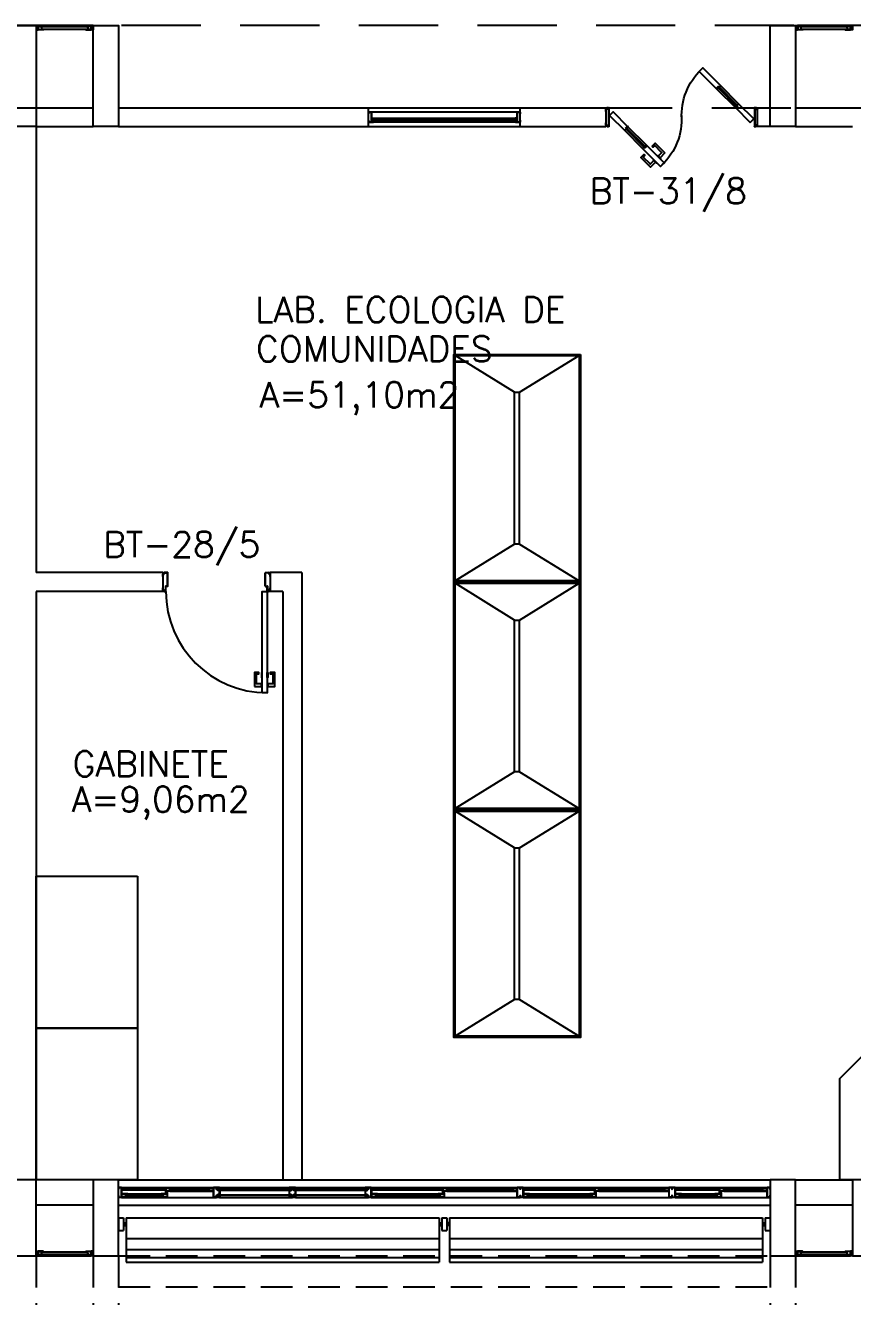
# Model space of a CAD drawing. Header units: millimetres. Extents: x 2128 to 2646, y 1972 to 2207.
# Drawn here: x 2401.93 to 2408.46, y 2008.99 to 2019.04 of the extents above; entities that cross this region are included whole.
import ezdxf

# ---------------------------------------------------------------- set-up
doc = ezdxf.new("R2010")
doc.units = ezdxf.units.MM
doc.linetypes.add('HIDDEN', pattern=[0.375, 0.25, -0.125])
for name, color, linetype in [('AR-ALV', 2, 'Continuous'), ('AR-BANCADAS', 1, 'Continuous'), ('AR-BRISES', 1, 'Continuous'), ('AR-ESQ', 1, 'Continuous'), ('AR-ESTC', 3, 'Continuous'), ('AR-PEITORIL', 1, 'Continuous'), ('AR-PERGOLAPROJ', 1, 'HIDDEN'), ('AR-PORTA', 1, 'Continuous'), ('AR-PROJ', 1, 'HIDDEN'), ('BC- VISTA', 1, 'Continuous'), ('BR-LINHAS', 1, 'Continuous'), ('BR-MONTANTE', 242, 'Continuous'), ('BR-PAINEL', 1, 'Continuous'), ('BR-SUPORTE', 1, 'Continuous'), ('DT-ESQ-BAGUETE-C', 1, 'Continuous'), ('DT-ESQ-BAGUETE-V', 1, 'Continuous'), ('DT-ESQ-CHAPA DOBRADA-V', 1, 'Continuous'), ('DT-ESQ-MARCO-V', 1, 'Continuous'), ('DT-ESQ-PERFIL CADEIRA-C', 2, 'Continuous'), ('DT-ESQ-PERFIL CADEIRA-V', 2, 'Continuous'), ('DT-ESQ-PERFIL U SIMPLES-C', 2, 'Continuous'), ('DT-ESQ-PERFIL U-C', 2, 'Continuous'), ('DT-ESQ-PERFIL U-V', 1, 'Continuous'), ('DT-ESQ-VENEZIANA-C', 1, 'Continuous'), ('DT-ESQ-VENEZIANA-V', 1, 'Continuous'), ('DT-ESQ-VIDRO-C', 2, 'Continuous'), ('DT-ESQ-VIDRO-V', 71, 'Continuous'), ('DT-TXTMOD', 1, 'Continuous'), ('ENDEREÇO', 2, 'Continuous'), ('maçaneta', 1, 'Continuous'), ('mov', 1, 'Continuous'), ('PG-PROJ', 1, 'HIDDEN'), ('PM-PERFIL U-C', 2, 'Continuous'), ('PM-VIDRO', 2, 'Continuous'), ('pm1', 2, 'Continuous'), ('pm2', 2, 'Continuous'), ('TEXTO', 2, 'Continuous'), ('Área', 2, 'Continuous')]:
    doc.layers.add(name, color=color, linetype=linetype)
doc.styles.add('S10', font='simplex.shx', dxfattribs={"height": 0.1})
doc.styles.add('UNB-100', font='simplex.shx', dxfattribs={"height": 0.2})
doc.styles.add('UNB1-100', font='simplex.shx', dxfattribs={"height": 0.2})

# ---------------------------------------------------------------- blocks, each defined once
blk = doc.blocks.new('EF23-P')
at = {"layer": 'DT-ESQ-BAGUETE-C', "ltscale": 0.1}
for points in [[(0.422, -0.08), (0.409, -0.08), (0.409, -0.078), (0.422, -0.078, 0.414214), (0.422, -0.078), (0.422, -0.067, 0.414214), (0.422, -0.067), (0.409, -0.067), (0.409, -0.065), (0.422, -0.065, -0.414214), (0.424, -0.067), (0.424, -0.078, -0.414214)], [(0.702, -0.08), (0.715, -0.08), (0.715, -0.078), (0.702, -0.078, -0.414214), (0.702, -0.078), (0.702, -0.067, -0.414214), (0.702, -0.067), (0.715, -0.067), (0.715, -0.065), (0.702, -0.065, 0.414214), (0.7, -0.067), (0.7, -0.078, 0.414214)], [(2.61, -0.08), (2.596, -0.08), (2.596, -0.078), (2.609, -0.078, 0.414214), (2.61, -0.078), (2.61, -0.067, 0.414214), (2.609, -0.067), (2.596, -0.067), (2.596, -0.065), (2.61, -0.065, -0.414214), (2.611, -0.067), (2.611, -0.078, -0.414214)], [(3.101, -0.08), (3.115, -0.08), (3.115, -0.078), (3.102, -0.078, -0.414214), (3.101, -0.078), (3.101, -0.067, -0.414214), (3.102, -0.067), (3.115, -0.067), (3.115, -0.065), (3.101, -0.065, 0.414214), (3.1, -0.067), (3.1, -0.078, 0.414214)], [(3.81, -0.08), (3.796, -0.08), (3.796, -0.078), (3.809, -0.078, 0.414214), (3.81, -0.078), (3.81, -0.067, 0.414214), (3.809, -0.067), (3.796, -0.067), (3.796, -0.065), (3.81, -0.065, -0.414214), (3.811, -0.067), (3.811, -0.078, -0.414214)], [(4.301, -0.08), (4.315, -0.08), (4.315, -0.078), (4.302, -0.078, -0.414214), (4.301, -0.078), (4.301, -0.067, -0.414214), (4.302, -0.067), (4.315, -0.067), (4.315, -0.065), (4.301, -0.065, 0.414214), (4.3, -0.067), (4.3, -0.078, 0.414214)], [(4.797, -0.08), (4.784, -0.08), (4.784, -0.078), (4.797, -0.078, 0.414214), (4.797, -0.078), (4.797, -0.067, 0.414214), (4.797, -0.067), (4.784, -0.067), (4.784, -0.065), (4.797, -0.065, -0.414214), (4.799, -0.067), (4.799, -0.078, -0.414214)], [(5.076, -0.08), (5.09, -0.08), (5.09, -0.078), (5.077, -0.078, -0.414214), (5.076, -0.078), (5.076, -0.067, -0.414214), (5.077, -0.067), (5.09, -0.067), (5.09, -0.065), (5.076, -0.065, 0.414214), (5.075, -0.067), (5.075, -0.078, 0.414214)], [(0.073, -0.125), (0.06, -0.125), (0.06, -0.124), (0.073, -0.124, 0.414214), (0.073, -0.123), (0.073, -0.112, 0.414214), (0.073, -0.112), (0.06, -0.112), (0.06, -0.11), (0.073, -0.11, -0.414214), (0.075, -0.112), (0.075, -0.124, -0.414214)], [(0.339, -0.125), (0.352, -0.125), (0.352, -0.124), (0.339, -0.124, -0.414214), (0.339, -0.123), (0.339, -0.112, -0.414214), (0.339, -0.112), (0.352, -0.112), (0.352, -0.11), (0.339, -0.11, 0.414214), (0.337, -0.112), (0.337, -0.124, 0.414214)], [(2.048, -0.125), (2.035, -0.125), (2.035, -0.124), (2.048, -0.124, 0.414214), (2.048, -0.123), (2.048, -0.112, 0.414214), (2.048, -0.112), (2.035, -0.112), (2.035, -0.11), (2.048, -0.11, -0.414214), (2.05, -0.112), (2.05, -0.124, -0.414214)], [(2.526, -0.125), (2.54, -0.125), (2.54, -0.124), (2.527, -0.124, -0.414214), (2.526, -0.123), (2.526, -0.112, -0.414214), (2.527, -0.112), (2.54, -0.112), (2.54, -0.11), (2.526, -0.11, 0.414214), (2.525, -0.112), (2.525, -0.124, 0.414214)], [(3.248, -0.125), (3.235, -0.125), (3.235, -0.124), (3.248, -0.124, 0.414214), (3.248, -0.123), (3.248, -0.112, 0.414214), (3.248, -0.112), (3.235, -0.112), (3.235, -0.11), (3.248, -0.11, -0.414214), (3.25, -0.112), (3.25, -0.124, -0.414214)], [(3.726, -0.125), (3.74, -0.125), (3.74, -0.124), (3.727, -0.124, -0.414214), (3.726, -0.123), (3.726, -0.112, -0.414214), (3.727, -0.112), (3.74, -0.112), (3.74, -0.11), (3.726, -0.11, 0.414214), (3.725, -0.112), (3.725, -0.124, 0.414214)], [(4.448, -0.125), (4.435, -0.125), (4.435, -0.124), (4.448, -0.124, 0.414214), (4.448, -0.123), (4.448, -0.112, 0.414214), (4.448, -0.112), (4.435, -0.112), (4.435, -0.11), (4.448, -0.11, -0.414214), (4.45, -0.112), (4.45, -0.124, -0.414214)], [(4.714, -0.125), (4.727, -0.125), (4.727, -0.124), (4.714, -0.124, -0.414214), (4.714, -0.123), (4.714, -0.112, -0.414214), (4.714, -0.112), (4.727, -0.112), (4.727, -0.11), (4.714, -0.11, 0.414214), (4.712, -0.112), (4.712, -0.124, 0.414214)]]:
    blk.add_lwpolyline(points, format="xyb", close=True, dxfattribs=at)
at = {"layer": 'DT-ESQ-BAGUETE-V', "ltscale": 0.1}
for p, q in [((0.422, -0.065), (0.702, -0.065)), ((2.61, -0.065), (3.101, -0.065)), ((3.81, -0.065), (4.301, -0.065)), ((4.797, -0.065), (5.076, -0.065)), ((0.073, -0.11), (0.339, -0.11)), ((2.048, -0.11), (2.526, -0.11)), ((3.248, -0.11), (3.726, -0.11)), ((4.448, -0.11), (4.714, -0.11))]:
    blk.add_line(p, q, dxfattribs=at)
at = {"layer": 'DT-ESQ-CHAPA DOBRADA-V', "ltscale": 0.1}
for p, q in [((0.025, -0.077), (0.374, -0.077)), ((0.025, -0.08), (0.374, -0.08)), ((2, -0.077), (2.561, -0.077)), ((2, -0.08), (2.561, -0.08)), ((3.2, -0.077), (3.761, -0.077)), ((3.2, -0.08), (3.761, -0.08)), ((4.4, -0.077), (4.749, -0.077)), ((4.4, -0.08), (4.749, -0.08))]:
    blk.add_line(p, q, dxfattribs=at)
at = {"layer": 'DT-ESQ-MARCO-V', "ltscale": 0.1}
for p, q in [((0.798, -0.06), (1.351, -0.06)), ((1.398, -0.06), (1.951, -0.06)), ((0.798, -0.14), (1.351, -0.14)), ((1.398, -0.14), (1.951, -0.14))]:
    blk.add_line(p, q, dxfattribs=at)
at = {"layer": 'DT-ESQ-PERFIL CADEIRA-C', "ltscale": 0.1}
for p, q in [((0.376, -0.088), (0.422, -0.088)), ((0.75, -0.088), (0.702, -0.088)), ((2.563, -0.088), (2.61, -0.088)), ((3.15, -0.088), (3.101, -0.088)), ((3.763, -0.088), (3.81, -0.088)), ((4.35, -0.088), (4.301, -0.088)), ((4.751, -0.088), (4.797, -0.088)), ((5.125, -0.088), (5.076, -0.088)), ((0.025, -0.134), (0.073, -0.134)), ((0.385, -0.134), (0.339, -0.134)), ((2, -0.134), (2.048, -0.134)), ((2.573, -0.134), (2.526, -0.134)), ((3.2, -0.134), (3.248, -0.134)), ((3.773, -0.134), (3.726, -0.134)), ((4.4, -0.134), (4.448, -0.134)), ((4.76, -0.134), (4.714, -0.134))]:
    blk.add_line(p, q, dxfattribs=at)
for points in [[(0.422, -0.087, -1), (0.422, -0.09), (0.376, -0.09, -0.414214), (0.374, -0.088), (0.374, -0.067, -0.414214), (0.376, -0.065), (0.407, -0.065, -0.414214), (0.409, -0.067), (0.409, -0.087)], [(0.409, -0.088, -0.198913), (0.408, -0.088, -0.198913), (0.407, -0.087), (0.407, -0.067, 0.414214), (0.407, -0.067), (0.376, -0.067, 0.414214), (0.375, -0.067), (0.375, -0.088, 0.414214), (0.376, -0.088)], [(0.702, -0.09), (0.75, -0.09), (0.75, -0.088), (0.715, -0.088, 0.198912), (0.716, -0.088, 0.198913), (0.716, -0.087), (0.716, -0.067, -0.414214), (0.717, -0.067), (0.75, -0.067), (0.75, -0.065), (0.716, -0.065, 0.414214), (0.715, -0.067), (0.715, -0.078), (0.715, -0.08), (0.715, -0.087), (0.702, -0.087, 1)], [(2.61, -0.087, -1), (2.61, -0.09), (2.563, -0.09, -0.414214), (2.561, -0.088), (2.561, -0.067, -0.414214), (2.563, -0.065), (2.595, -0.065, -0.414214), (2.596, -0.067), (2.596, -0.087)], [(2.596, -0.088, -0.198913), (2.595, -0.088, -0.198913), (2.595, -0.087), (2.595, -0.067, 0.414214), (2.594, -0.067), (2.563, -0.067, 0.414214), (2.563, -0.067), (2.563, -0.088, 0.414214), (2.563, -0.088)], [(3.101, -0.09), (3.15, -0.09), (3.15, -0.088), (3.115, -0.088, 0.198912), (3.116, -0.088, 0.198913), (3.116, -0.087), (3.116, -0.067, -0.414214), (3.117, -0.067), (3.15, -0.067), (3.15, -0.065), (3.116, -0.065, 0.414214), (3.115, -0.067), (3.115, -0.078), (3.115, -0.08), (3.115, -0.087), (3.101, -0.087, 1)], [(3.81, -0.087, -1), (3.81, -0.09), (3.763, -0.09, -0.414214), (3.761, -0.088), (3.761, -0.067, -0.414214), (3.763, -0.065), (3.795, -0.065, -0.414214), (3.796, -0.067), (3.796, -0.087)], [(3.796, -0.088, -0.198913), (3.795, -0.088, -0.198913), (3.795, -0.087), (3.795, -0.067, 0.414214), (3.794, -0.067), (3.763, -0.067, 0.414214), (3.763, -0.067), (3.763, -0.088, 0.414214), (3.763, -0.088)], [(4.301, -0.09), (4.35, -0.09), (4.35, -0.088), (4.315, -0.088, 0.198912), (4.316, -0.088, 0.198913), (4.316, -0.087), (4.316, -0.067, -0.414214), (4.317, -0.067), (4.35, -0.067), (4.35, -0.065), (4.316, -0.065, 0.414214), (4.315, -0.067), (4.315, -0.078), (4.315, -0.08), (4.315, -0.087), (4.301, -0.087, 1)], [(4.797, -0.087, -1), (4.797, -0.09), (4.751, -0.09, -0.414214), (4.749, -0.088), (4.749, -0.067, -0.414214), (4.751, -0.065), (4.782, -0.065, -0.414214), (4.784, -0.067), (4.784, -0.087)], [(4.784, -0.088, -0.198913), (4.783, -0.088, -0.198913), (4.782, -0.087), (4.782, -0.067, 0.414214), (4.782, -0.067), (4.751, -0.067, 0.414214), (4.75, -0.067), (4.75, -0.088, 0.414214), (4.751, -0.088)], [(5.076, -0.09), (5.125, -0.09), (5.125, -0.088), (5.09, -0.088, 0.198912), (5.091, -0.088, 0.198913), (5.091, -0.087), (5.091, -0.067, -0.414214), (5.092, -0.067), (5.125, -0.067), (5.125, -0.065), (5.091, -0.065, 0.414214), (5.09, -0.067), (5.09, -0.078), (5.09, -0.08), (5.09, -0.087), (5.076, -0.087, 1)], [(0.073, -0.135), (0.025, -0.135), (0.025, -0.134), (0.06, -0.134, -0.198912), (0.059, -0.133, -0.198913), (0.058, -0.132), (0.058, -0.112, 0.414214), (0.058, -0.112), (0.025, -0.112), (0.025, -0.11), (0.058, -0.11, -0.414214), (0.06, -0.112), (0.06, -0.124), (0.06, -0.125), (0.06, -0.132), (0.073, -0.132, -1)], [(0.339, -0.132, 1), (0.339, -0.135), (0.385, -0.135, 0.414214), (0.387, -0.133), (0.387, -0.112, 0.414214), (0.385, -0.11), (0.354, -0.11, 0.414214), (0.352, -0.112), (0.352, -0.132)], [(0.352, -0.134, 0.198913), (0.354, -0.133, 0.198913), (0.354, -0.132), (0.354, -0.112, -0.414214), (0.354, -0.112), (0.385, -0.112, -0.414214), (0.386, -0.112), (0.386, -0.133, -0.414214), (0.385, -0.134)], [(2.048, -0.135), (2, -0.135), (2, -0.134), (2.035, -0.134, -0.198912), (2.034, -0.133, -0.198913), (2.033, -0.132), (2.033, -0.112, 0.414214), (2.033, -0.112), (2, -0.112), (2, -0.11), (2.033, -0.11, -0.414214), (2.035, -0.112), (2.035, -0.124), (2.035, -0.125), (2.035, -0.132), (2.048, -0.132, -1)], [(2.526, -0.132, 1), (2.526, -0.135), (2.573, -0.135, 0.414214), (2.575, -0.133), (2.575, -0.112, 0.414214), (2.573, -0.11), (2.541, -0.11, 0.414214), (2.54, -0.112), (2.54, -0.132)], [(2.54, -0.134, 0.198913), (2.541, -0.133, 0.198913), (2.541, -0.132), (2.541, -0.112, -0.414214), (2.542, -0.112), (2.573, -0.112, -0.414214), (2.573, -0.112), (2.573, -0.133, -0.414214), (2.573, -0.134)], [(3.248, -0.135), (3.2, -0.135), (3.2, -0.134), (3.235, -0.134, -0.198912), (3.234, -0.133, -0.198913), (3.233, -0.132), (3.233, -0.112, 0.414214), (3.233, -0.112), (3.2, -0.112), (3.2, -0.11), (3.233, -0.11, -0.414214), (3.235, -0.112), (3.235, -0.124), (3.235, -0.125), (3.235, -0.132), (3.248, -0.132, -1)], [(3.726, -0.132, 1), (3.726, -0.135), (3.773, -0.135, 0.414214), (3.775, -0.133), (3.775, -0.112, 0.414214), (3.773, -0.11), (3.741, -0.11, 0.414214), (3.74, -0.112), (3.74, -0.132)], [(3.74, -0.134, 0.198913), (3.741, -0.133, 0.198913), (3.741, -0.132), (3.741, -0.112, -0.414214), (3.742, -0.112), (3.773, -0.112, -0.414214), (3.773, -0.112), (3.773, -0.133, -0.414214), (3.773, -0.134)], [(4.448, -0.135), (4.4, -0.135), (4.4, -0.134), (4.435, -0.134, -0.198912), (4.434, -0.133, -0.198913), (4.433, -0.132), (4.433, -0.112, 0.414214), (4.433, -0.112), (4.4, -0.112), (4.4, -0.11), (4.433, -0.11, -0.414214), (4.435, -0.112), (4.435, -0.124), (4.435, -0.125), (4.435, -0.132), (4.448, -0.132, -1)], [(4.714, -0.132, 1), (4.714, -0.135), (4.76, -0.135, 0.414214), (4.762, -0.133), (4.762, -0.112, 0.414214), (4.76, -0.11), (4.729, -0.11, 0.414214), (4.727, -0.112), (4.727, -0.132)], [(4.727, -0.134, 0.198913), (4.729, -0.133, 0.198913), (4.729, -0.132), (4.729, -0.112, -0.414214), (4.729, -0.112), (4.76, -0.112, -0.414214), (4.761, -0.112), (4.761, -0.133, -0.414214), (4.76, -0.134)]]:
    blk.add_lwpolyline(points, format="xyb", close=True, dxfattribs=at)
at = {"layer": 'DT-ESQ-PERFIL CADEIRA-V', "ltscale": 0.1}
for p, q in [((0.407, -0.09), (0.702, -0.09)), ((2.595, -0.09), (3.101, -0.09)), ((3.795, -0.09), (4.301, -0.09)), ((4.782, -0.09), (5.076, -0.09)), ((0.073, -0.135), (0.339, -0.135)), ((2.048, -0.135), (2.526, -0.135)), ((3.248, -0.135), (3.726, -0.135)), ((4.448, -0.135), (4.714, -0.135))]:
    blk.add_line(p, q, dxfattribs=at)
at = {"layer": 'DT-ESQ-PERFIL U SIMPLES-C', "ltscale": 0.1}
for points in [[(0.376, -0.102), (0.384, -0.102), (0.384, -0.1), (0.376, -0.1, -0.414214), (0.375, -0.1), (0.375, -0.092, -0.414214), (0.376, -0.091), (0.384, -0.091), (0.384, -0.09), (0.376, -0.09, 0.414214), (0.374, -0.092), (0.374, -0.1, 0.414214)], [(0.385, -0.098), (0.377, -0.098), (0.377, -0.1), (0.385, -0.1, -0.414214), (0.386, -0.1), (0.386, -0.108, -0.414214), (0.385, -0.108), (0.377, -0.108), (0.377, -0.11), (0.385, -0.11, 0.414214), (0.387, -0.108), (0.387, -0.1, 0.414214)], [(2.563, -0.102), (2.571, -0.102), (2.571, -0.1), (2.563, -0.1, -0.414214), (2.563, -0.1), (2.563, -0.092, -0.414214), (2.563, -0.091), (2.571, -0.091), (2.571, -0.09), (2.563, -0.09, 0.414214), (2.561, -0.092), (2.561, -0.1, 0.414214)], [(2.573, -0.098), (2.565, -0.098), (2.565, -0.1), (2.573, -0.1, -0.414214), (2.573, -0.1), (2.573, -0.108, -0.414214), (2.573, -0.108), (2.565, -0.108), (2.565, -0.11), (2.573, -0.11, 0.414214), (2.575, -0.108), (2.575, -0.1, 0.414214)], [(3.763, -0.102), (3.771, -0.102), (3.771, -0.1), (3.763, -0.1, -0.414214), (3.763, -0.1), (3.763, -0.092, -0.414214), (3.763, -0.091), (3.771, -0.091), (3.771, -0.09), (3.763, -0.09, 0.414214), (3.761, -0.092), (3.761, -0.1, 0.414214)], [(3.773, -0.098), (3.765, -0.098), (3.765, -0.1), (3.773, -0.1, -0.414214), (3.773, -0.1), (3.773, -0.108, -0.414214), (3.773, -0.108), (3.765, -0.108), (3.765, -0.11), (3.773, -0.11, 0.414214), (3.775, -0.108), (3.775, -0.1, 0.414214)], [(4.751, -0.102), (4.759, -0.102), (4.759, -0.1), (4.751, -0.1, -0.414214), (4.75, -0.1), (4.75, -0.092, -0.414214), (4.751, -0.091), (4.759, -0.091), (4.759, -0.09), (4.751, -0.09, 0.414214), (4.749, -0.092), (4.749, -0.1, 0.414214)], [(4.76, -0.098), (4.752, -0.098), (4.752, -0.1), (4.76, -0.1, -0.414214), (4.761, -0.1), (4.761, -0.108, -0.414214), (4.76, -0.108), (4.752, -0.108), (4.752, -0.11), (4.76, -0.11, 0.414214), (4.762, -0.108), (4.762, -0.1, 0.414214)]]:
    blk.add_lwpolyline(points, format="xyb", close=True, dxfattribs=at)
at = {"layer": 'DT-ESQ-PERFIL U-C', "ltscale": 0.1}
for points in [[(0, -0.062, -0.414214), (0.001, -0.06), (0.023, -0.06, -0.414214), (0.025, -0.062), (0.025, -0.138, -0.414214), (0.023, -0.14), (0.001, -0.14, -0.414214), (0, -0.138), (0, -0.125), (0.001, -0.125), (0.001, -0.138, 0.414214), (0.002, -0.138), (0.023, -0.138, 0.414214), (0.023, -0.138), (0.023, -0.062, 0.414214), (0.023, -0.062), (0.002, -0.062, 0.414214), (0.001, -0.062), (0.001, -0.075), (0, -0.075)], [(0.775, -0.062, 0.414214), (0.773, -0.06), (0.751, -0.06, 0.414214), (0.75, -0.062), (0.75, -0.138, 0.414214), (0.751, -0.14), (0.773, -0.14, 0.414214), (0.775, -0.138), (0.775, -0.125), (0.773, -0.125), (0.773, -0.138, -0.414214), (0.773, -0.138), (0.752, -0.138, -0.414214), (0.751, -0.138), (0.751, -0.062, -0.414214), (0.752, -0.062), (0.773, -0.062, -0.414214), (0.773, -0.062), (0.773, -0.075), (0.775, -0.075)], [(0.8, -0.129), (0.8, -0.138, -0.414214), (0.798, -0.14), (0.776, -0.14, -0.414214), (0.775, -0.138), (0.775, -0.125), (0.776, -0.125), (0.776, -0.138, 0.414214), (0.777, -0.138), (0.798, -0.138, 0.414214), (0.798, -0.138), (0.798, -0.129), (0.785, -0.129, -0.414214), (0.784, -0.127), (0.784, -0.117, -0.414214), (0.785, -0.116), (0.798, -0.116), (0.798, -0.084), (0.785, -0.084, -0.414214), (0.784, -0.083), (0.784, -0.073, -0.414214), (0.785, -0.071), (0.798, -0.071), (0.798, -0.062, 0.414214), (0.798, -0.062), (0.777, -0.062, 0.414214), (0.776, -0.062), (0.776, -0.075), (0.775, -0.075), (0.775, -0.062, -0.414214), (0.776, -0.06), (0.798, -0.06, -0.414214), (0.8, -0.062), (0.8, -0.071, -0.414214), (0.798, -0.073), (0.785, -0.073), (0.785, -0.083), (0.798, -0.083), (0.798, -0.083, -0.414214), (0.8, -0.084), (0.8, -0.116, -0.414214), (0.798, -0.117), (0.798, -0.117), (0.785, -0.117), (0.785, -0.127), (0.798, -0.127, -0.414214)], [(1.35, -0.129), (1.35, -0.138, 0.414214), (1.351, -0.14), (1.373, -0.14, 0.414214), (1.375, -0.138), (1.375, -0.125), (1.373, -0.125), (1.373, -0.138, -0.414214), (1.373, -0.138), (1.352, -0.138, -0.414214), (1.351, -0.138), (1.351, -0.129), (1.364, -0.129, 0.414214), (1.366, -0.127), (1.366, -0.117, 0.414214), (1.364, -0.116), (1.351, -0.116), (1.351, -0.084), (1.364, -0.084, 0.414214), (1.366, -0.083), (1.366, -0.073, 0.414214), (1.364, -0.071), (1.351, -0.071), (1.351, -0.062, -0.414214), (1.352, -0.062), (1.373, -0.062, -0.414214), (1.373, -0.062), (1.373, -0.075), (1.375, -0.075), (1.375, -0.062, 0.414214), (1.373, -0.06), (1.351, -0.06, 0.414214), (1.35, -0.062), (1.35, -0.071, 0.414214), (1.351, -0.073), (1.364, -0.073), (1.364, -0.083), (1.351, -0.083), (1.351, -0.083, 0.414214), (1.35, -0.084), (1.35, -0.116, 0.414214), (1.351, -0.117), (1.351, -0.117), (1.364, -0.117), (1.364, -0.127), (1.351, -0.127, 0.414214)], [(1.4, -0.129), (1.4, -0.138, -0.414214), (1.398, -0.14), (1.376, -0.14, -0.414214), (1.375, -0.138), (1.375, -0.125), (1.376, -0.125), (1.376, -0.138, 0.414214), (1.377, -0.138), (1.398, -0.138, 0.414214), (1.398, -0.138), (1.398, -0.129), (1.385, -0.129, -0.414214), (1.384, -0.127), (1.384, -0.117, -0.414214), (1.385, -0.116), (1.398, -0.116), (1.398, -0.084), (1.385, -0.084, -0.414214), (1.384, -0.083), (1.384, -0.073, -0.414214), (1.385, -0.071), (1.398, -0.071), (1.398, -0.062, 0.414214), (1.398, -0.062), (1.377, -0.062, 0.414214), (1.376, -0.062), (1.376, -0.075), (1.375, -0.075), (1.375, -0.062, -0.414214), (1.376, -0.06), (1.398, -0.06, -0.414214), (1.4, -0.062), (1.4, -0.071, -0.414214), (1.398, -0.073), (1.385, -0.073), (1.385, -0.083), (1.398, -0.083), (1.398, -0.083, -0.414214), (1.4, -0.084), (1.4, -0.116, -0.414214), (1.398, -0.117), (1.398, -0.117), (1.385, -0.117), (1.385, -0.127), (1.398, -0.127, -0.414214)], [(1.95, -0.129), (1.95, -0.138, 0.414214), (1.951, -0.14), (1.973, -0.14, 0.414214), (1.975, -0.138), (1.975, -0.125), (1.973, -0.125), (1.973, -0.138, -0.414214), (1.973, -0.138), (1.952, -0.138, -0.414214), (1.951, -0.138), (1.951, -0.129), (1.964, -0.129, 0.414214), (1.966, -0.127), (1.966, -0.117, 0.414214), (1.964, -0.116), (1.951, -0.116), (1.951, -0.084), (1.964, -0.084, 0.414214), (1.966, -0.083), (1.966, -0.073, 0.414214), (1.964, -0.071), (1.951, -0.071), (1.951, -0.062, -0.414214), (1.952, -0.062), (1.973, -0.062, -0.414214), (1.973, -0.062), (1.973, -0.075), (1.975, -0.075), (1.975, -0.062, 0.414214), (1.973, -0.06), (1.951, -0.06, 0.414214), (1.95, -0.062), (1.95, -0.071, 0.414214), (1.951, -0.073), (1.964, -0.073), (1.964, -0.083), (1.951, -0.083), (1.951, -0.083, 0.414214), (1.95, -0.084), (1.95, -0.116, 0.414214), (1.951, -0.117), (1.951, -0.117), (1.964, -0.117), (1.964, -0.127), (1.951, -0.127, 0.414214)], [(1.975, -0.062, -0.414214), (1.976, -0.06), (1.998, -0.06, -0.414214), (2, -0.062), (2, -0.138, -0.414214), (1.998, -0.14), (1.976, -0.14, -0.414214), (1.975, -0.138), (1.975, -0.125), (1.976, -0.125), (1.976, -0.138, 0.414214), (1.977, -0.138), (1.998, -0.138, 0.414214), (1.998, -0.138), (1.998, -0.062, 0.414214), (1.998, -0.062), (1.977, -0.062, 0.414214), (1.976, -0.062), (1.976, -0.075), (1.975, -0.075)], [(3.175, -0.062, 0.414214), (3.173, -0.06), (3.151, -0.06, 0.414214), (3.15, -0.062), (3.15, -0.138, 0.414214), (3.151, -0.14), (3.173, -0.14, 0.414214), (3.175, -0.138), (3.175, -0.125), (3.173, -0.125), (3.173, -0.138, -0.414214), (3.173, -0.138), (3.152, -0.138, -0.414214), (3.151, -0.138), (3.151, -0.062, -0.414214), (3.152, -0.062), (3.173, -0.062, -0.414214), (3.173, -0.062), (3.173, -0.075), (3.175, -0.075)], [(3.175, -0.062, -0.414214), (3.176, -0.06), (3.198, -0.06, -0.414214), (3.2, -0.062), (3.2, -0.138, -0.414214), (3.198, -0.14), (3.176, -0.14, -0.414214), (3.175, -0.138), (3.175, -0.125), (3.176, -0.125), (3.176, -0.138, 0.414214), (3.177, -0.138), (3.198, -0.138, 0.414214), (3.198, -0.138), (3.198, -0.062, 0.414214), (3.198, -0.062), (3.177, -0.062, 0.414214), (3.176, -0.062), (3.176, -0.075), (3.175, -0.075)], [(4.375, -0.062, 0.414214), (4.373, -0.06), (4.351, -0.06, 0.414214), (4.35, -0.062), (4.35, -0.138, 0.414214), (4.351, -0.14), (4.373, -0.14, 0.414214), (4.375, -0.138), (4.375, -0.125), (4.373, -0.125), (4.373, -0.138, -0.414214), (4.373, -0.138), (4.352, -0.138, -0.414214), (4.351, -0.138), (4.351, -0.062, -0.414214), (4.352, -0.062), (4.373, -0.062, -0.414214), (4.373, -0.062), (4.373, -0.075), (4.375, -0.075)], [(4.375, -0.062, -0.414214), (4.376, -0.06), (4.398, -0.06, -0.414214), (4.4, -0.062), (4.4, -0.138, -0.414214), (4.398, -0.14), (4.376, -0.14, -0.414214), (4.375, -0.138), (4.375, -0.125), (4.376, -0.125), (4.376, -0.138, 0.414214), (4.377, -0.138), (4.398, -0.138, 0.414214), (4.398, -0.138), (4.398, -0.062, 0.414214), (4.398, -0.062), (4.377, -0.062, 0.414214), (4.376, -0.062), (4.376, -0.075), (4.375, -0.075)], [(5.15, -0.062, 0.414214), (5.148, -0.06), (5.126, -0.06, 0.414214), (5.125, -0.062), (5.125, -0.138, 0.414214), (5.126, -0.14), (5.148, -0.14, 0.414214), (5.15, -0.138), (5.15, -0.125), (5.148, -0.125), (5.148, -0.138, -0.414214), (5.148, -0.138), (5.127, -0.138, -0.414214), (5.126, -0.138), (5.126, -0.062, -0.414214), (5.127, -0.062), (5.148, -0.062, -0.414214), (5.148, -0.062), (5.148, -0.075), (5.15, -0.075)]]:
    blk.add_lwpolyline(points, format="xyb", close=True, dxfattribs=at)
at = {"layer": 'DT-ESQ-PERFIL U-V', "ltscale": 0.1}
for p, q in [((0.023, -0.06), (0.751, -0.06)), ((1.998, -0.06), (3.151, -0.06)), ((3.198, -0.06), (4.351, -0.06)), ((4.398, -0.06), (5.126, -0.06)), ((0.023, -0.14), (0.751, -0.14)), ((1.998, -0.14), (3.151, -0.14)), ((3.198, -0.14), (4.351, -0.14)), ((4.398, -0.14), (5.126, -0.14))]:
    blk.add_line(p, q, dxfattribs=at)
at = {"layer": 'DT-ESQ-VIDRO-C', "ltscale": 0.1}
for points in [[(0.712, -0.085), (0.712, -0.082), (0.411, -0.082), (0.411, -0.085)], [(1.363, -0.081), (1.363, -0.075), (0.787, -0.075), (0.787, -0.081)], [(1.962, -0.081), (1.962, -0.075), (1.387, -0.075), (1.387, -0.081)], [(3.112, -0.085), (3.112, -0.082), (2.599, -0.082), (2.599, -0.085)], [(4.312, -0.085), (4.312, -0.082), (3.799, -0.082), (3.799, -0.085)], [(5.087, -0.085), (5.087, -0.082), (4.786, -0.082), (4.786, -0.085)], [(0.063, -0.13), (0.063, -0.127), (0.349, -0.127), (0.349, -0.13)], [(2.038, -0.13), (2.038, -0.127), (2.537, -0.127), (2.537, -0.13)], [(3.238, -0.13), (3.238, -0.127), (3.737, -0.127), (3.737, -0.13)], [(4.438, -0.13), (4.438, -0.127), (4.724, -0.127), (4.724, -0.13)]]:
    blk.add_lwpolyline(points, close=True, dxfattribs=at)
at = {"layer": 'DT-ESQ-VIDRO-V', "ltscale": 0.1}
for points in [[(1.363, -0.119), (1.363, -0.125), (0.787, -0.125), (0.787, -0.119)], [(1.962, -0.119), (1.962, -0.125), (1.387, -0.125), (1.387, -0.119)]]:
    blk.add_lwpolyline(points, close=True, dxfattribs=at)
at = {"layer": 'DT-TXTMOD', "ltscale": 0.1, "style": 'S10', "flags": 3}
for tag, p in [('M01', (0.025, -0.28)), ('M02', (0.325, -0.28)), ('M03', (0.627, -0.28)), ('M04', (0.929, -0.28)), ('M05', (1.231, -0.28)), ('M06', (1.532, -0.28)), ('M07', (1.834, -0.28)), ('M08', (2.136, -0.28)), ('M09', (2.438, -0.28)), ('M10', (2.739, -0.28)), ('M11', (3.041, -0.28)), ('M12', (3.343, -0.28)), ('M13', (3.645, -0.28)), ('M14', (3.946, -0.28)), ('M15', (4.248, -0.28)), ('M16', (4.55, -0.28)), ('M17', (4.852, -0.28))]:
    blk.add_attdef(tag, p, '', height=0.1, dxfattribs=at)
blk = doc.blocks.new('EF01-P')
at = {"layer": 'DT-ESQ-BAGUETE-C', "ltscale": 0.1}
for points in [[(0.002, 0.035), (0.015, 0.035), (0.015, 0.033), (0.002, 0.033), (0.002, 0.005), (0.015, 0.005), (0.015, 0.004), (0.002, 0.004, -0.414214), (0, 0.005), (0, 0.033, -0.414214)], [(0.448, 0.035), (0.435, 0.035), (0.435, 0.033), (0.448, 0.033), (0.448, 0.005), (0.435, 0.005), (0.435, 0.004), (0.448, 0.004, 0.414214), (0.45, 0.005), (0.45, 0.033, 0.414214)]]:
    blk.add_lwpolyline(points, format="xyb", close=True, dxfattribs=at)
at = {"layer": 'DT-ESQ-PERFIL CADEIRA-C', "ltscale": 0.1}
for points in [[(0.01, 0.002), (0.01, 0.003), (0.002, 0.003, 1), (0.002, 0), (0.015, 0, 0.414214), (0.016, 0.002), (0.016, 0.033), (0.043, 0.033)], [(0.043, 0.006), (0.018, 0.006), (0.018, 0.016), (0.016, 0.016), (0.016, 0.006, 0.414214), (0.018, 0.005), (0.043, 0.005), (0.056, 0.005, 1), (0.056, 0.008), (0.043, 0.008), (0.043, 0.02), (0.043, 0.032), (0.056, 0.032, 1), (0.056, 0.035), (0.043, 0.035), (0.016, 0.035, 0.414214), (0.015, 0.033), (0.015, 0.002), (0.002, 0.002)], [(0.041, 0.02), (0.041, 0.032, -0.414214), (0.043, 0.033), (0.056, 0.033)], [(0.041, 0.02), (0.041, 0.008, 0.414214), (0.043, 0.006), (0.056, 0.006)], [(0.407, 0.006), (0.432, 0.006), (0.432, 0.016), (0.433, 0.016), (0.433, 0.006, -0.414214), (0.432, 0.005), (0.407, 0.005), (0.394, 0.005, -1), (0.394, 0.008), (0.407, 0.008), (0.407, 0.02), (0.407, 0.032), (0.394, 0.032, -1), (0.394, 0.035), (0.407, 0.035), (0.433, 0.035, -0.414214), (0.435, 0.033), (0.435, 0.002), (0.448, 0.002)], [(0.408, 0.02), (0.408, 0.032, 0.414214), (0.407, 0.033), (0.394, 0.033)], [(0.408, 0.02), (0.408, 0.008, -0.414214), (0.407, 0.006), (0.394, 0.006)], [(0.44, 0.002), (0.44, 0.003), (0.448, 0.003, -1), (0.448, 0), (0.435, 0, -0.414214), (0.433, 0.002), (0.433, 0.033), (0.407, 0.033)]]:
    blk.add_lwpolyline(points, format="xyb", dxfattribs=at)
at = {"layer": 'DT-ESQ-PERFIL CADEIRA-V', "ltscale": 0.1}
blk.add_line((0.015, 0), (0.435, 0), dxfattribs=at)
at = {"layer": 'DT-ESQ-VENEZIANA-C', "ltscale": 0.1}
for p, q in [((0.043, 0.011), (0.407, 0.011)), ((0.043, 0.009), (0.407, 0.009))]:
    blk.add_line(p, q, dxfattribs=at)
at = {"layer": 'DT-ESQ-VENEZIANA-V', "ltscale": 0.1}
blk.add_line((0.043, 0.031), (0.407, 0.031), dxfattribs=at)
blk = doc.blocks.new('BR-MODULO1')
at = {"layer": 'BR-LINHAS'}
for p, q in [((0.06, -0.265), (2.535, -0.265)), ((2.615, -0.265), (5.09, -0.265)), ((0.06, -0.352), (2.535, -0.352)), ((2.615, -0.352), (5.09, -0.352)), ((0.06, -0.415), (2.535, -0.415)), ((2.615, -0.415), (5.09, -0.415))]:
    blk.add_line(p, q, dxfattribs=at)
at = {"layer": 'BR-MONTANTE'}
for p, q in [((0, -0.1), (0, -0.2)), ((0, -0.1), (0.04, -0.1)), ((0.04, -0.1), (0.04, -0.2)), ((2.555, -0.1), (2.595, -0.1)), ((2.555, -0.1), (2.555, -0.2)), ((2.595, -0.1), (2.595, -0.2)), ((5.11, -0.1), (5.11, -0.2)), ((5.11, -0.1), (5.15, -0.1)), ((5.15, -0.1), (5.15, -0.2)), ((0, -0.2), (0.04, -0.2)), ((2.555, -0.2), (2.595, -0.2)), ((5.11, -0.2), (5.15, -0.2))]:
    blk.add_line(p, q, dxfattribs=at)
at = {"layer": 'BR-PAINEL'}
for p, q in [((0.06, -0.1), (2.535, -0.1)), ((0.06, -0.1), (0.06, -0.45)), ((2.535, -0.1), (2.535, -0.45)), ((2.615, -0.1), (2.615, -0.45)), ((2.615, -0.1), (5.09, -0.1)), ((5.09, -0.1), (5.09, -0.45)), ((0.06, -0.45), (2.535, -0.45)), ((2.615, -0.45), (5.09, -0.45))]:
    blk.add_line(p, q, dxfattribs=at)
at = {"layer": 'BR-SUPORTE'}
for p, q in [((0.04, -0.14), (0.06, -0.14)), ((0.04, -0.16), (0.06, -0.16)), ((0.05, -0.14), (0.05, -0.16)), ((2.535, -0.14), (2.555, -0.14)), ((2.535, -0.16), (2.555, -0.16)), ((2.545, -0.14), (2.545, -0.16)), ((2.615, -0.14), (2.595, -0.14)), ((2.615, -0.16), (2.595, -0.16)), ((2.605, -0.14), (2.605, -0.16)), ((5.09, -0.14), (5.11, -0.14)), ((5.09, -0.16), (5.11, -0.16)), ((5.1, -0.14), (5.1, -0.16))]:
    blk.add_line(p, q, dxfattribs=at)
blk = doc.blocks.new('PG-MODULO1-PJ-B')
at = {"layer": 'PG-PROJ'}
for p, q in [((0, 0), (0, -3)), ((5.55, 0), (5.55, -3)), ((0.2, 0), (5.35, 0)), ((0.2, 0), (0.2, -3)), ((5.35, 0), (5.35, -3)), ((0.2, -0.245), (5.35, -0.245)), ((0.2, -0.555), (5.35, -0.555)), ((0.2, -0.685), (5.35, -0.685)), ((0.2, -0.995), (5.35, -0.995)), ((0.2, -1.125), (5.35, -1.125)), ((0.2, -1.435), (5.35, -1.435)), ((0.2, -1.565), (5.35, -1.565)), ((0.2, -1.875), (5.35, -1.875)), ((0.2, -2.005), (5.35, -2.005)), ((0.2, -2.315), (5.35, -2.315)), ((0.2, -2.445), (5.35, -2.445)), ((0.2, -2.755), (5.35, -2.755)), ((0.2, -3), (0, -3)), ((5.35, -3), (5.55, -3))]:
    blk.add_line(p, q, dxfattribs=at)
blk = doc.blocks.new('EF05B-P')
at = {"layer": 'DT-ESQ-BAGUETE-C', "ltscale": 0.1}
for points in [[(0.039, -0.05), (0.0255, -0.05), (0.0255, -0.0485), (0.039, -0.0485), (0.039, -0.0365), (0.0255, -0.0365), (0.0255, -0.035), (0.039, -0.035, -0.4142136), (0.0405, -0.0365), (0.0405, -0.0485, -0.4142136)], [(1.161, -0.05), (1.1745, -0.05), (1.1745, -0.0485), (1.161, -0.0485), (1.161, -0.0365), (1.1745, -0.0365), (1.1745, -0.035), (1.161, -0.035, 0.4142136), (1.1595, -0.0365), (1.1595, -0.0485, 0.4142136)]]:
    blk.add_lwpolyline(points, format="xyb", close=True, dxfattribs=at)
at = {"layer": 'DT-ESQ-BAGUETE-V', "ltscale": 0.1}
blk.add_line((1.161, -0.05), (0.039, -0.05), dxfattribs=at)
at = {"layer": 'DT-ESQ-CHAPA DOBRADA-V', "ltscale": 0.1}
blk.add_line((1.16, -0.067), (0.04, -0.067), dxfattribs=at)
at = {"layer": 'DT-ESQ-MARCO-V', "ltscale": 0.1}
for p, q in [((0.0235, -0.035), (1.1765, -0.035)), ((0.0235, -0.115), (1.1765, -0.115))]:
    blk.add_line(p, q, dxfattribs=at)
at = {"layer": 'DT-ESQ-PERFIL U-C', "ltscale": 0.1}
for points in [[(0.025, -0.0655), (0.025, -0.0655, 0.4142136), (0.0235, -0.067), (0.0235, -0.1135), (0.0015, -0.1135), (0.0015, -0.1), (0, -0.1), (0, -0.1135, 0.4142136), (0.0015, -0.115), (0.0235, -0.115, 0.4142136), (0.025, -0.1135), (0.025, -0.067), (0.04, -0.067, 1), (0.04, -0.064), (0.025, -0.064), (0.025, -0.0365, 0.4142136), (0.0235, -0.035), (0.0015, -0.035, 0.4142136), (0, -0.0365), (0, -0.05), (0.0015, -0.05), (0.0015, -0.0365), (0.0235, -0.0365), (0.0235, -0.064, 0.4142136), (0.025, -0.0655), (0.04, -0.0655)], [(1.175, -0.0655), (1.175, -0.0655, -0.4142136), (1.1765, -0.067), (1.1765, -0.1135), (1.1985, -0.1135), (1.1985, -0.1), (1.2, -0.1), (1.2, -0.1135, -0.4142136), (1.1985, -0.115), (1.1765, -0.115, -0.4142136), (1.175, -0.1135), (1.175, -0.067), (1.16, -0.067, -1), (1.16, -0.064), (1.175, -0.064), (1.175, -0.0365, -0.4142136), (1.1765, -0.035), (1.1985, -0.035, -0.4142136), (1.2, -0.0365), (1.2, -0.05), (1.1985, -0.05), (1.1985, -0.0365), (1.1765, -0.0365), (1.1765, -0.064, -0.4142136), (1.175, -0.0655), (1.16, -0.0655)]]:
    blk.add_lwpolyline(points, format="xyb", dxfattribs=at)
at = {"layer": 'DT-ESQ-VIDRO-C', "ltscale": 0.1}
blk.add_lwpolyline([(0.027, -0.062), (0.027, -0.052), (1.173, -0.052), (1.173, -0.062)], close=True, dxfattribs=at)
at = {"layer": 'DT-TXTMOD', "ltscale": 0.1, "style": 'S10', "flags": 3}
blk.add_attdef('EF05B', (0.05, 0), '', height=0.1, dxfattribs=at)
blk = doc.blocks.new('PM7B')
at = {"layer": 'maçaneta'}
for points in [[(0.732, -0.208), (0.771, -0.247), (0.785, -0.233), (0.758, -0.206, -0.414214), (0.758, -0.204), (0.813, -0.148), (0.827, -0.162), (0.834, -0.155), (0.81, -0.13)], [(0.806, -0.282), (0.845, -0.321), (0.923, -0.243), (0.898, -0.219), (0.891, -0.226), (0.905, -0.24), (0.849, -0.295, -0.414214), (0.847, -0.295), (0.82, -0.268)], [(0.845, -0.321), (0.806, -0.282), (0.82, -0.268), (0.847, -0.295, 0.414214), (0.849, -0.295), (0.905, -0.24), (0.891, -0.226), (0.898, -0.219), (0.923, -0.243)]]:
    blk.add_lwpolyline(points, format="xyb", close=True, dxfattribs=at)
for points in [[(0.792, -0.226), (0.764, -0.254), (0.767, -0.258), (0.795, -0.229)], [(0.792, -0.226), (0.764, -0.254), (0.767, -0.258), (0.795, -0.229)], [(0.827, -0.261), (0.799, -0.289), (0.795, -0.286), (0.824, -0.258)], [(0.827, -0.261), (0.799, -0.289), (0.795, -0.286), (0.824, -0.258)]]:
    blk.add_lwpolyline(points, close=True, dxfattribs=at)
at = {"layer": 'mov'}
for centre, start, end in [((0.099, 0.089), 356.8029, 46.3992), ((1.101, 0.061), 176.8029, 226.3992)]:
    blk.add_arc(centre, 0.501, start, end, dxfattribs=at)
at = {"layer": 'PM-PERFIL U-C'}
for p, q in [((0, 0.12), (0, 0.139)), ((0.002, 0.12), (0, 0.12)), ((0.001, 0.14), (0.01, 0.14)), ((0.01, 0.138), (0.002, 0.138)), ((0.002, 0.138), (0.002, 0.12)), ((0.01, 0.14), (0.01, 0.149)), ((0.012, 0.15), (0.023, 0.15)), ((0.023, 0.148), (0.012, 0.148)), ((0.012, 0.148), (0.012, 0.14)), ((0.023, 0.148), (0.023, 0.002)), ((0.025, 0.149), (0.025, 0.001)), ((1.175, 0.149), (1.175, 0.001)), ((1.188, 0.15), (1.176, 0.15)), ((1.177, 0.148), (1.188, 0.148)), ((1.177, 0.148), (1.177, 0.002)), ((1.188, 0.148), (1.188, 0.14)), ((1.189, 0.138), (1.198, 0.138)), ((1.19, 0.14), (1.19, 0.149)), ((1.198, 0.14), (1.19, 0.14)), ((1.198, 0.138), (1.198, 0.12)), ((1.198, 0.12), (1.2, 0.12)), ((1.2, 0.12), (1.2, 0.139)), ((0, 0.012), (0, 0.03)), ((0, 0.03), (0.002, 0.03)), ((0.01, 0.01), (0.001, 0.01)), ((0.002, 0.03), (0.002, 0.012)), ((0.002, 0.012), (0.01, 0.012)), ((0.01, 0.001), (0.01, 0.01)), ((0.012, 0.01), (0.012, 0.002)), ((0.012, 0.002), (0.023, 0.002)), ((0.023, 0), (0.012, 0)), ((1.188, 0.002), (1.177, 0.002)), ((1.176, 0), (1.188, 0)), ((1.188, 0.01), (1.188, 0.002)), ((1.198, 0.012), (1.189, 0.012)), ((1.19, 0.01), (1.198, 0.01)), ((1.19, 0.001), (1.19, 0.01)), ((1.198, 0.03), (1.198, 0.012)), ((1.2, 0.03), (1.198, 0.03)), ((1.2, 0.012), (1.2, 0.03))]:
    blk.add_line(p, q, dxfattribs=at)
for centre, start, end in [((0.001, 0.139), 90, 180), ((0.012, 0.149), 90, 180), ((0.01, 0.14), 270, 0), ((0.023, 0.149), 0, 90), ((1.176, 0.149), 90, 180), ((1.188, 0.149), 0, 90), ((1.189, 0.14), 180, 270), ((1.198, 0.139), 0, 90), ((0.001, 0.012), 180, 270), ((0.01, 0.01), 0, 90), ((0.012, 0.001), 180, 270), ((0.023, 0.001), 269.9386, 0), ((1.176, 0.001), 180, 270.0614), ((1.189, 0.01), 90, 180), ((1.188, 0.001), 270, 0), ((1.198, 0.012), 270, 0)]:
    blk.add_arc(centre, 0.0015, start, end, dxfattribs=at)
at = {"layer": 'PM-VIDRO'}
for p, q in [((0.161, 0.171), (0.302, 0.312)), ((0.309, 0.305), (0.168, 0.164)), ((0.891, -0.155), (1.032, -0.014)), ((1.039, -0.021), (0.898, -0.162))]:
    blk.add_line(p, q, dxfattribs=at)
at = {"layer": 'pm1'}
for p, q in [((0.302, 0.312), (0.291, 0.323)), ((0.302, 0.312), (0.309, 0.319)), ((0.327, 0.302), (0.309, 0.319)), ((0.316, 0.312), (0.309, 0.305)), ((0.32, 0.294), (0.309, 0.305)), ((0.327, 0.302), (0.32, 0.294)), ((0.03, 0.061), (0.15, 0.181)), ((0.178, 0.153), (0.058, 0.033)), ((0.15, 0.181), (0.161, 0.171)), ((0.154, 0.164), (0.161, 0.171)), ((0.171, 0.146), (0.154, 0.164)), ((0.168, 0.164), (0.161, 0.157)), ((0.168, 0.164), (0.178, 0.153)), ((0.178, 0.153), (0.171, 0.146)), ((0.058, 0.033), (0.03, 0.061)), ((1.022, -0.003), (1.029, 0.004)), ((1.029, 0.004), (1.046, -0.014)), ((1.032, -0.014), (1.039, -0.007)), ((1.046, -0.014), (1.039, -0.021)), ((0.873, -0.152), (0.88, -0.144)), ((0.873, -0.152), (0.891, -0.169)), ((0.88, -0.144), (0.891, -0.155)), ((0.884, -0.162), (0.891, -0.155)), ((0.898, -0.162), (0.891, -0.169)), ((0.898, -0.162), (0.909, -0.173))]:
    blk.add_line(p, q, dxfattribs=at)
for points in [[(0.291, 0.323), (0.433, 0.464), (0.461, 0.436), (0.32, 0.294)], [(1.032, -0.014), (1.022, -0.003), (1.142, 0.117), (1.17, 0.089), (1.05, -0.031), (1.039, -0.021)], [(0.909, -0.173), (0.767, -0.314), (0.739, -0.286), (0.873, -0.152)]]:
    blk.add_lwpolyline(points, dxfattribs=at)
at = {"layer": 'pm2', "color": 1}
for p, q in [((0.15, 0.181), (0.291, 0.323)), ((0.32, 0.294), (0.178, 0.153)), ((0.88, -0.144), (1.022, -0.003)), ((1.05, -0.031), (0.909, -0.173))]:
    blk.add_line(p, q, dxfattribs=at)
blk = doc.blocks.new('PM3')
at = {"layer": 'maçaneta'}
for points in [[(0.02, 0.825), (-0.035, 0.825), (-0.035, 0.715), (0, 0.715), (0, 0.725), (-0.02, 0.725), (-0.02, 0.804, -0.414214), (-0.019, 0.805), (0.02, 0.805)], [(0.125, 0.825), (0.07, 0.825), (0.07, 0.805), (0.108, 0.805, -0.414214), (0.11, 0.804), (0.11, 0.725), (0.09, 0.725), (0.09, 0.715), (0.125, 0.715)]]:
    blk.add_lwpolyline(points, format="xyb", close=True, dxfattribs=at)
for points in [[(0.02, 0.715), (0.02, 0.755), (0.025, 0.755), (0.025, 0.715)], [(0.07, 0.715), (0.07, 0.755), (0.065, 0.755), (0.065, 0.715)]]:
    blk.add_lwpolyline(points, close=True, dxfattribs=at)
at = {"layer": 'mov'}
blk.add_arc((0.025, 0.075), 0.8, 0, 90, dxfattribs=at)
at = {"layer": 'PM-PERFIL U-C'}
for p, q in [((0, 0.045), (0, 0.063)), ((0.002, 0.045), (0, 0.045)), ((0.001, 0.065), (0.01, 0.065)), ((0.002, 0.063), (0.002, 0.045)), ((0.01, 0.063), (0.002, 0.063)), ((0.01, 0.065), (0.01, 0.073)), ((0.011, 0.075), (0.023, 0.075)), ((0.012, 0.073), (0.012, 0.064)), ((0.023, 0.073), (0.012, 0.073)), ((0.023, 0.033), (0.023, 0.073)), ((0.038, 0.032), (0.024, 0.032)), ((0.025, 0.073), (0.025, 0.034)), ((0.038, 0.034), (0.025, 0.034)), ((0.038, 0.032), (0.038, -0.073)), ((0.04, 0.032), (0.04, -0.074)), ((0.81, 0.032), (0.81, -0.074)), ((0.812, 0.034), (0.825, 0.034)), ((0.812, 0.032), (0.826, 0.032)), ((0.812, 0.032), (0.812, -0.073)), ((0.825, 0.073), (0.825, 0.034)), ((0.839, 0.075), (0.827, 0.075)), ((0.827, 0.073), (0.838, 0.073)), ((0.827, 0.033), (0.827, 0.073)), ((0.838, 0.073), (0.838, 0.064)), ((0.84, 0.065), (0.84, 0.073)), ((0.849, 0.065), (0.84, 0.065)), ((0.84, 0.063), (0.848, 0.063)), ((0.848, 0.063), (0.848, 0.045)), ((0.848, 0.045), (0.85, 0.045)), ((0.85, 0.045), (0.85, 0.063)), ((0, -0.045), (0.002, -0.045)), ((0, -0.064), (0, -0.045)), ((0.01, -0.065), (0.001, -0.065)), ((0.002, -0.045), (0.002, -0.063)), ((0.002, -0.063), (0.01, -0.063)), ((0.01, -0.074), (0.01, -0.065)), ((0.038, -0.075), (0.011, -0.075)), ((0.012, -0.065), (0.012, -0.073)), ((0.012, -0.073), (0.038, -0.073)), ((0.838, -0.073), (0.812, -0.073)), ((0.812, -0.075), (0.839, -0.075)), ((0.838, -0.065), (0.838, -0.073)), ((0.848, -0.063), (0.84, -0.063)), ((0.84, -0.074), (0.84, -0.065)), ((0.84, -0.065), (0.849, -0.065)), ((0.85, -0.045), (0.848, -0.045)), ((0.848, -0.045), (0.848, -0.063)), ((0.85, -0.064), (0.85, -0.045))]:
    blk.add_line(p, q, dxfattribs=at)
for centre, start, end in [((0.001, 0.063), 90, 180), ((0.011, 0.073), 90, 180), ((0.01, 0.064), 270, 0), ((0.023, 0.073), 360, 90), ((0.024, 0.033), 180, 270), ((0.038, 0.032), 0, 90), ((0.812, 0.032), 90, 180), ((0.827, 0.073), 90, 180), ((0.826, 0.033), 270, 0), ((0.84, 0.064), 180, 270), ((0.839, 0.073), 0, 90), ((0.849, 0.063), 0, 90), ((0.001, -0.064), 180, 270), ((0.01, -0.065), 0, 90), ((0.011, -0.074), 180, 270), ((0.038, -0.074), 269.9386, 0), ((0.812, -0.074), 180, 270.0614), ((0.84, -0.065), 90, 180), ((0.839, -0.074), 270, 0), ((0.849, -0.064), 270, 0)]:
    blk.add_arc(centre, 0.0015, start, end, dxfattribs=at)
at = {"layer": 'pm1'}
blk.add_lwpolyline([(0.065, 0.875), (0.065, 0.075), (0.025, 0.075), (0.025, 0.875)], close=True, dxfattribs=at)
blk = doc.blocks.new('EF01C-P')
at = {"layer": 'DT-ESQ-BAGUETE-C', "ltscale": 0.1}
for points in [[(0.002, 0.035), (0.015, 0.035), (0.015, 0.033), (0.002, 0.033), (0.002, 0.005), (0.015, 0.005), (0.015, 0.004), (0.002, 0.004, -0.414214), (0, 0.005), (0, 0.033, -0.414214)], [(0.448, 0.035), (0.435, 0.035), (0.435, 0.033), (0.448, 0.033), (0.448, 0.005), (0.435, 0.005), (0.435, 0.004), (0.448, 0.004, 0.414214), (0.45, 0.005), (0.45, 0.033, 0.414214)]]:
    blk.add_lwpolyline(points, format="xyb", close=True, dxfattribs=at)
at = {"layer": 'DT-ESQ-PERFIL CADEIRA-C', "ltscale": 0.1}
for points in [[(0.01, 0.002), (0.01, 0.003), (0.002, 0.003, 1), (0.002, 0), (0.015, 0, 0.414214), (0.016, 0.002), (0.016, 0.033), (0.043, 0.033)], [(0.043, 0.006), (0.018, 0.006), (0.018, 0.016), (0.016, 0.016), (0.016, 0.006, 0.414214), (0.018, 0.005), (0.043, 0.005), (0.056, 0.005, 1), (0.056, 0.008), (0.043, 0.008), (0.043, 0.02), (0.043, 0.032), (0.056, 0.032, 1), (0.056, 0.035), (0.043, 0.035), (0.016, 0.035, 0.414214), (0.015, 0.033), (0.015, 0.002), (0.002, 0.002)], [(0.041, 0.02), (0.041, 0.032, -0.414214), (0.043, 0.033), (0.056, 0.033)], [(0.041, 0.02), (0.041, 0.008, 0.414214), (0.043, 0.006), (0.056, 0.006)], [(0.407, 0.006), (0.432, 0.006), (0.432, 0.016), (0.433, 0.016), (0.433, 0.006, -0.414214), (0.432, 0.005), (0.407, 0.005), (0.394, 0.005, -1), (0.394, 0.008), (0.407, 0.008), (0.407, 0.02), (0.407, 0.032), (0.394, 0.032, -1), (0.394, 0.035), (0.407, 0.035), (0.433, 0.035, -0.414214), (0.435, 0.033), (0.435, 0.002), (0.448, 0.002)], [(0.408, 0.02), (0.408, 0.032, 0.414214), (0.407, 0.033), (0.394, 0.033)], [(0.408, 0.02), (0.408, 0.008, -0.414214), (0.407, 0.006), (0.394, 0.006)], [(0.44, 0.002), (0.44, 0.003), (0.448, 0.003, -1), (0.448, 0), (0.435, 0, -0.414214), (0.433, 0.002), (0.433, 0.033), (0.407, 0.033)]]:
    blk.add_lwpolyline(points, format="xyb", dxfattribs=at)
at = {"layer": 'DT-ESQ-PERFIL CADEIRA-V', "ltscale": 0.1}
blk.add_line((0.015, 0), (0.435, 0), dxfattribs=at)
at = {"layer": 'DT-ESQ-VENEZIANA-C', "ltscale": 0.1}
for p, q in [((0.043, 0.011), (0.407, 0.011)), ((0.043, 0.009), (0.407, 0.009))]:
    blk.add_line(p, q, dxfattribs=at)
at = {"layer": 'DT-ESQ-VENEZIANA-V', "ltscale": 0.1}
blk.add_line((0.043, 0.031), (0.407, 0.031), dxfattribs=at)
at = {"layer": 'DT-TXTMOD', "ltscale": 0.1, "style": 'S10', "flags": 3}
blk.add_attdef('EF01C', (0.021, -0.14), '', height=0.1, dxfattribs=at)
blk = doc.blocks.new('BCP26')
at = {"layer": 'BC- VISTA'}
blk.add_lwpolyline([(0, -0.8), (0, 0), (1, 0), (1, -1), (0.2, -1)], close=True, dxfattribs=at)
blk = doc.blocks.new('BCI1')
at = {"layer": 'BC- VISTA'}
for p, q in [((0.48, -0.3), (0.01, -0.01)), ((0.52, -0.3), (0.99, -0.01)), ((0.48, -1.5), (0.48, -0.3)), ((0.52, -1.5), (0.52, -0.3)), ((0.48, -1.5), (0.01, -1.79)), ((0.52, -1.5), (0.99, -1.79))]:
    blk.add_line(p, q, dxfattribs=at)
for points in [[(1, 0), (1, -1.8), (0, -1.8), (0, 0)], [(0.99, -0.01), (0.99, -1.79), (0.01, -1.79), (0.01, -0.01)]]:
    blk.add_lwpolyline(points, close=True, dxfattribs=at)
for points in [[(0.48, -0.3), (0.52, -0.3)], [(0.52, -1.5), (0.48, -1.5)]]:
    blk.add_lwpolyline(points, dxfattribs=at)
blk = doc.blocks.new('BCL02')
at = {"layer": 'BC- VISTA'}
blk.add_lwpolyline([(0.8, 0), (0.8, -1.2), (0, -1.2), (0, 0)], close=True, dxfattribs=at)

msp = doc.modelspace()

# ---------------------------------------------------------------- linework, layer by layer
at = {"layer": 'AR-ALV'}
for p, q in [((2402.011, 2018.39), (2402.461, 2018.39)), ((2402.661, 2018.39), (2404.636, 2018.39)), ((2404.636, 2018.24), (2404.636, 2018.39)), ((2405.836, 2018.24), (2405.836, 2018.39)), ((2405.836, 2018.39), (2406.511, 2018.39)), ((2406.511, 2018.39), (2406.511, 2018.24)), ((2408.011, 2018.39), (2408.461, 2018.39)), ((2402.011, 2018.24), (2402.011, 2014.715)), ((2402.011, 2018.24), (2402.461, 2018.24)), ((2402.661, 2018.24), (2404.636, 2018.24)), ((2405.836, 2018.24), (2406.511, 2018.24)), ((2408.011, 2018.24), (2408.461, 2018.24)), ((2403.011, 2014.715), (2402.011, 2014.715)), ((2403.011, 2014.715), (2403.011, 2014.565)), ((2404.111, 2014.715), (2403.861, 2014.715)), ((2403.861, 2014.715), (2403.861, 2014.565)), ((2404.111, 2014.715), (2404.111, 2009.915)), ((2403.011, 2014.565), (2402.011, 2014.565)), ((2402.011, 2014.565), (2402.011, 2009.915)), ((2403.961, 2014.565), (2403.861, 2014.565)), ((2403.961, 2014.565), (2403.961, 2009.915)), ((2402.461, 2009.915), (2402.011, 2009.915)), ((2403.961, 2009.915), (2404.111, 2009.915)), ((2408.011, 2009.915), (2408.461, 2009.915)), ((2408.461, 2009.765), (2408.461, 2009.765)), ((2402.461, 2009.715), (2402.011, 2009.715)), ((2408.461, 2009.715), (2408.011, 2009.715))]:
    msp.add_line(p, q, dxfattribs=at)
msp.add_lwpolyline([(2407.811, 2018.24), (2407.711, 2018.24), (2407.711, 2018.39), (2407.811, 2018.39)], dxfattribs=at)
at = {"layer": 'AR-ESTC'}
for points in [[(2402.011, 2018.24), (2401.811, 2018.24), (2401.811, 2019.04), (2402.011, 2019.04)], [(2402.661, 2018.24), (2402.461, 2018.24), (2402.461, 2019.04), (2402.661, 2019.04)], [(2408.011, 2018.24), (2407.811, 2018.24), (2407.811, 2019.04), (2408.011, 2019.04)], [(2402.011, 2009.915), (2401.811, 2009.915), (2401.811, 2009.315), (2402.011, 2009.315)], [(2402.661, 2009.915), (2402.461, 2009.915), (2402.461, 2009.315), (2402.661, 2009.315)], [(2408.011, 2009.915), (2407.811, 2009.915), (2407.811, 2009.315), (2408.011, 2009.315)], [(2408.661, 2009.915), (2408.461, 2009.915), (2408.461, 2009.315), (2408.661, 2009.315)]]:
    msp.add_lwpolyline(points, close=True, dxfattribs=at)
at = {"layer": 'AR-PEITORIL'}
for p, q in [((2404.636, 2018.39), (2405.836, 2018.39)), ((2404.636, 2018.24), (2405.836, 2018.24)), ((2402.661, 2009.915), (2407.811, 2009.915)), ((2402.661, 2009.715), (2407.811, 2009.715))]:
    msp.add_line(p, q, dxfattribs=at)
at = {"layer": 'AR-PROJ', "ltscale": 2.5}
msp.add_lwpolyline([(2372.661, 2018.39), (2425.811, 2018.39), (2425.811, 2019.04), (2372.661, 2019.04)], close=True, dxfattribs=at)

# ---------------------------------------------------------------- block references
at = {"layer": 'AR-BANCADAS'}
for name, p in [('BCI1', (2405.311, 2016.44)), ('BCI1', (2405.311, 2014.64)), ('BCI1', (2405.311, 2012.84)), ('BCL02', (2402.011, 2012.315)), ('BCL02', (2402.011, 2011.115))]:
    msp.add_blockref(name, p, dxfattribs=at)
at = {"layer": 'AR-BANCADAS', "rotation": 269.9999999879495}
msp.add_blockref('BCP26', (2409.361, 2010.915), dxfattribs=at)
at = {"layer": 'AR-BRISES'}
msp.add_blockref('BR-MODULO1', (2402.661, 2009.715), dxfattribs=at)
at = {"layer": 'AR-ESQ', "rotation": 180}
for name, p in [('EF01-P', (2402.461, 2019.04)), ('EF01-P', (2408.461, 2019.04)), ('EF05B-P', (2405.836, 2018.24))]:
    msp.add_blockref(name, p, dxfattribs=at)
at = {"layer": 'AR-ESQ'}
for name, p in [('EF23-P', (2402.661, 2009.915)), ('EF01C-P', (2402.011, 2009.315)), ('EF01C-P', (2408.011, 2009.315))]:
    msp.add_blockref(name, p, dxfattribs=at)
at = {"layer": 'AR-PERGOLAPROJ'}
for p in [(2396.461, 2009.315), (2402.461, 2009.315)]:
    msp.add_blockref('PG-MODULO1-PJ-B', p, dxfattribs=at)
at = {"layer": 'AR-PORTA', "xscale": -1}
msp.add_blockref('PM7B', (2407.711, 2018.24), dxfattribs=at)
at = {"layer": 'AR-PORTA', "rotation": 180}
msp.add_blockref('PM3', (2403.861, 2014.64), dxfattribs=at)

# ---------------------------------------------------------------- texts
at = {"layer": 'ENDEREÇO', "style": 'UNB1-100'}
for s, p in [('BT-31/8', (2406.384, 2017.632)), ('BT-28/5', (2402.539, 2014.838))]:
    msp.add_text(s, height=0.2, dxfattribs=at).set_placement(p)
at = {"layer": 'TEXTO', "style": 'UNB-100'}
for s, p in [('LAB. ECOLOGIA DE', (2403.741, 2016.694)), ('COMUNIDADES', (2403.748, 2016.383)), ('GABINETE', (2402.299, 2013.103))]:
    msp.add_text(s, height=0.2, dxfattribs=at).set_placement(p)
at = {"layer": 'Área', "style": 'UNB-100'}
for s, p in [('A=51,10m2', (2403.776, 2016.021)), ('A=9,06m2', (2402.292, 2012.823))]:
    msp.add_text(s, height=0.2, dxfattribs=at).set_placement(p)

doc.saveas('drawing.dxf')
